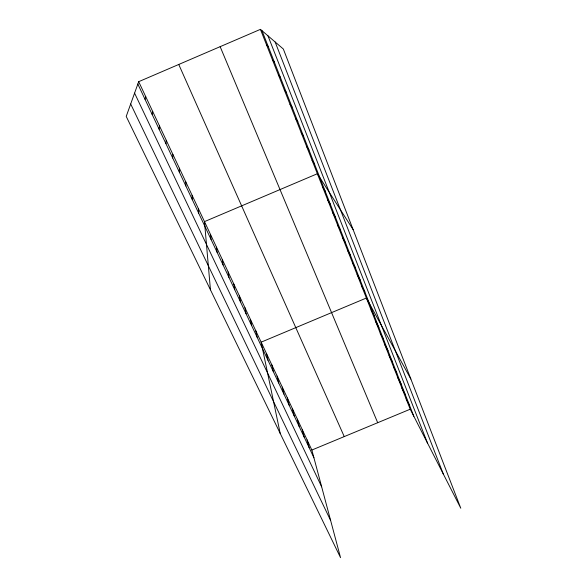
<?xml version="1.0" encoding="UTF-8"?>
<svg xmlns="http://www.w3.org/2000/svg" width="587" height="587" viewBox="0 0 587 587"><rect width="100%" height="100%" fill="white"/><g stroke="black" fill="none" stroke-linecap="round" stroke-linejoin="round"><path stroke-width="0.88" d="M179.329 172.116L179.38 168.227M172.688 158.02L172.857 154.359M165.945 143.698L166.238 140.278M159.084 129.147L159.517 125.97M152.121 114.355L152.686 111.442M145.04 99.328L145.745 96.679M138.693 81.681L126.22 116.417L340.541 557.65L311.858 450.038L138.693 81.681L260.43 29.35L283.345 49.029L460.78 508.217L410.218 409.212L260.43 29.35M311.858 450.038L410.218 409.212M266.527 44.832L268.2 46.468M272.537 60.065L274.312 61.987M278.451 75.055L280.329 77.249M284.269 89.811L286.243 92.276M290 104.347L292.069 107.061M295.643 118.647L297.8 121.619M301.197 132.735L303.442 135.949M306.663 146.611L308.997 150.052M312.057 160.273L314.463 163.942M353.132 229.627L317.362 173.73L204.481 221.622L210.447 289.817M322.593 186.989L325.154 191.091M327.744 200.057L330.386 204.364M332.814 212.927L335.529 217.432M337.818 225.613L340.599 230.317M342.749 238.117L345.596 243.003M347.614 250.444L350.527 255.506M352.405 262.594L355.377 267.833M357.123 274.569L360.161 279.984M361.783 286.383L364.879 291.959M410.863 379.048L366.376 298.027L261.142 342.162L280.197 433.419M371.043 309.855L374.249 315.755M375.636 321.522L378.901 327.568M380.178 333.02L383.487 339.22M384.646 344.356L388.007 350.703M389.056 355.539L392.468 362.025M393.407 366.567L396.863 373.185M397.692 377.448L401.2 384.199M401.926 388.176L405.478 395.051M406.101 398.764L409.689 405.764M130.681 103.994L330.642 520.522M134.584 93.128L321.661 486.814M137.842 84.058L313.92 457.779M178.756 64.46L344.246 436.596M220.147 46.666L377.69 422.713M261.993 30.693L413.85 416.322M267.973 35.829L427.49 443.031M275.142 41.985L443.324 474.047M307.096 439.905L309.092 447.529M302.261 429.625L304.198 437.146M297.367 419.213L299.238 426.617M292.407 408.662L294.212 415.941M287.373 397.957L289.112 405.111M282.274 387.112L283.939 394.134M277.101 376.106L278.693 383.003M271.862 364.953L273.366 371.703M266.542 353.638L267.973 360.249M255.837 330.863L257.106 337.18M250.451 319.409L251.632 325.572M244.984 307.786L246.085 313.796M239.445 296.009L240.457 301.85M233.831 284.057L234.749 289.736M228.13 271.928L228.952 277.431M222.348 259.623L223.075 264.95M216.478 247.142L217.102 252.285M210.52 234.477L211.049 239.43M198.347 208.568L198.648 213.118M192.118 195.324L192.309 199.661M185.793 181.875L185.874 185.998"/></g></svg>
